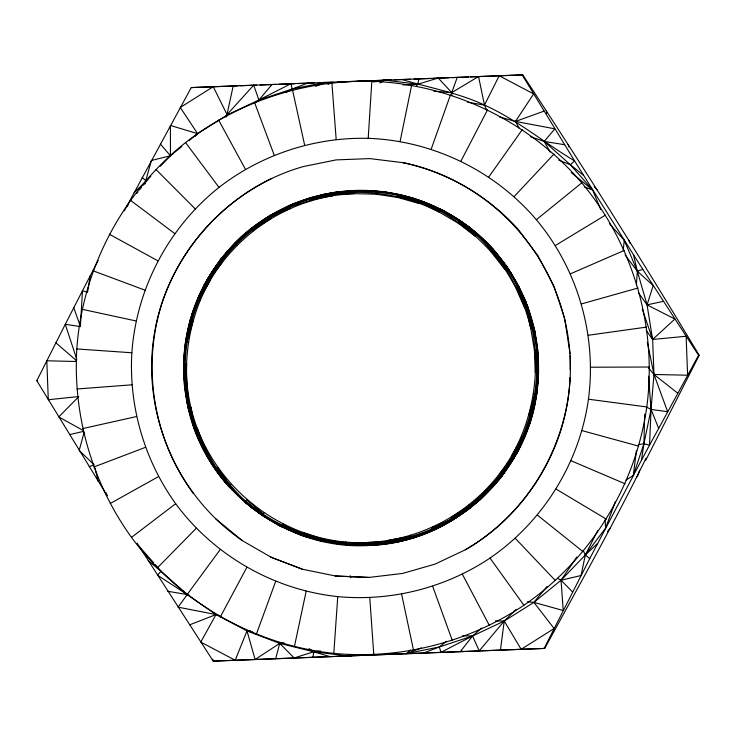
<?xml version="1.0" encoding="UTF-8"?>
<svg xmlns="http://www.w3.org/2000/svg" width="736" height="736" viewBox="0 0 736 736"><rect width="100%" height="100%" fill="white"/><g stroke="black" fill="none" stroke-linecap="round" stroke-linejoin="round"><path stroke-width="1.1" d="M184.708 355.332C186.484 313.527 205.546 273.093 234.94 243.542C266.018 211.609 310.325 195.592 354.292 193.66L354.356 190.468C406.097 188.342 457.985 210.238 492.678 248.676L493.451 249.596C513.259 271.888 527.307 299.009 534.078 328.054C538.872 349.057 539.746 370.76 537.041 392.122L536.627 394.579C525.605 476.68 450.828 543.738 367.954 545.532C285.126 550.142 205.482 488.952 188.103 407.946L187.625 405.527C183.328 385.259 182.528 364.412 185.27 343.878L185.555 341.421C190.164 311.981 202.05 283.848 220.082 260.112L220.874 259.146C254.481 215.593 309.433 188.352 364.651 190.974M261.961 514.584L252.328 508.374L228.74 486.404C183.779 436.439 175.131 360.971 200.496 299.819C223.293 245.732 274.574 205.335 332.506 195.868L332.111 192.722C372.986 186.493 416.502 193.632 451.674 215.823M536.544 345.267L534.676 330.473L527.712 306.664L518.714 286.249L518.273 286.451C543.564 339.508 540.785 404.763 511.64 455.777C485.815 500.084 440.018 531.705 389.427 540.132C284.078 559.25 182.39 470.663 186.677 363.722L183.614 363.648C185.27 319.102 203.587 275.365 234.94 243.542L234.692 243.239C286.874 189.667 373.814 175.232 440.34 209.53C507.96 242.19 547.878 320.648 536.397 394.551C525.513 468.777 464.085 531.19 389.997 543.085C323.766 553.895 252.807 524.575 215.243 468.63L217.451 467.056C267.38 549.544 387.844 570.556 463.956 512.1M320.28 540.206L306.875 536.921M570.041 377.577C567.502 447.939 526.268 514.482 465.511 549.709L465.327 549.709C534.124 510.333 576.224 430.542 569.756 351.541C562.764 260.056 493.184 181.084 403.264 162.73L403.448 162.73C447.525 172.371 487.95 195.84 518.19 229.328L518.006 229.328M570.216 369.877L570.188 355.755M644.662 414.23L643.936 443.725L641.433 460.248L589.775 558.56L544.125 648.425L213.228 661.121L137.062 543.159M345.607 544.98L345.764 541.806M124.329 210.873L191.259 87.575L522.155 74.879L574.549 160.853L633.53 254.84L637.33 271.188L647.054 304.86L652.63 339.462L653.973 374.477L651.056 409.409L649.529 445.179L641.433 460.248M184.368 362.204L183.752 374.808L184.322 379.353M537.436 384.109C535.265 417.33 521.815 449.291 502.053 475.888L501.308 476.854C483.129 499.9 459.595 518.733 432.483 530.168L431.314 527.638C469.182 514.979 497.941 483.451 518.19 450.874L522.624 440.303M537.657 379.528L537.933 373.796M538.384 364.633L537.694 354.366M105.92 492.66L107.235 495.751L36.8 380.696L65.292 324.291L80.417 326.591L82.45 290.821L98.219 260.424M368.202 138.34C432.483 140.594 494.684 170.706 536.351 219.705C577.696 269.026 596.951 335.423 588.45 399.206C579.49 462.916 543.085 521.686 490.01 558.054C445.519 587.862 391.064 601.652 337.75 596.602C273.774 589.858 213.826 555.478 175.674 503.691C144.348 460.212 128.69 406.244 131.864 352.756C136.362 288.567 168.581 227.406 218.997 187.413C261.298 154.578 314.658 137.025 368.202 138.34L371.827 81.3C452.079 84.116 529.736 121.707 581.753 182.868C633.356 244.435 657.395 327.327 646.778 406.953C635.6 486.487 590.152 559.857 523.894 605.259C468.354 642.464 400.375 659.677 333.813 653.375C253.957 644.966 179.106 602.039 131.486 537.39C92.377 483.12 72.827 415.739 76.802 348.965C82.414 268.842 122.627 192.482 185.564 142.563C238.381 101.568 304.989 79.654 371.827 81.3M333.813 653.375L337.75 596.602M636.382 284.878L637.33 271.188L624.248 240.249L609.362 223.615M324.116 538.522L323.564 541.65L302.11 535.569L278.337 525.145L270.636 520.177M215.777 518.871L241.84 540.252C176.318 495.034 141.33 412.51 154.312 333.969C167.026 255.659 226.9 188.195 303.278 166.575L336.131 159.896L369.812 158.599L403.448 162.73M193.292 493.58L193.476 493.58C153.005 439.134 141.22 365.608 162.628 301.236C180.982 247.866 220.883 202.952 271.74 178.471L271.556 178.471M184.037 374.79L183.761 363.648L185.702 341.449L190.274 319.608M229.614 487.278L229.623 487.324C183.568 437.552 171.598 360.962 198.637 299.009C224.195 237.277 287.371 193.439 354.237 191.608C421.066 188.618 487.6 226.78 517.61 286.782C549.065 345.902 542.368 422.464 501.115 475.226L502.053 475.888M201.489 444.296L196.779 435.114C183.853 398.838 180.743 357.622 192.179 320.188C205.942 270.526 243.009 227.939 290.196 207.359L289.46 205.436L310.39 197.736L332.111 192.722L354.246 190.9M398.516 541.328C359.656 548.053 317.234 544.824 282.891 523.995L281.584 526.847L262.32 515.623L244.61 502.072L245.548 500.866C301.732 549.709 387.762 557.244 451.582 518.926C482.071 498.677 508.686 470.93 522.459 436.614C533.83 409.308 538.688 379.684 536.489 350.18L537.712 350.06L538.568 372.352L536.627 394.579L531.438 416.272L531.907 416.392M310.39 197.736L310.62 198.83L332.267 194.295L354.292 193.66L376.179 194.194L376.574 191.02M623.263 250.111L624.248 240.249M209.705 276.451L220.883 259.1L234.692 243.239M626.005 480.028L633.254 475.576L636.438 450.57M500.434 650.072L504.243 621.046L516.267 609.316M312.975 657.23L313.72 651.783L308.991 648.591M90.243 275.752L87.538 292.275L82.45 290.821L65.292 324.291L76.802 359.389M213.228 661.121L544.741 648.425C579.122 585.359 614.505 522.459 646.079 458.105M226.476 116.969L233.202 85.928M400.071 141.579L411.617 85.348M597.733 530.647L585.313 554.972L581.063 575.515L561.044 580.235L533.885 602.37L504.243 621.046L472.567 635.978L440.974 652.317L439.309 646.972L446.485 641.286M648.526 376.197L651.056 409.409L643.936 443.725L633.254 475.576M294.409 646.558L306.185 591.137M278.374 524.98L306.866 537.151M376.179 194.194L397.826 197.478L398.627 194.35L419.971 200.615L439.99 210.165L440.597 209.153C466.974 222.842 490.36 242.494 506.819 267.37L507.233 267.131L518.714 286.249M190.348 321.503L185.343 343.887M190.854 319.268L192.124 313.674L197.009 302.045M523.517 438.187L530.178 422.326L536.838 392.113M416.429 86.084L417.754 84.217L419.005 78.77M185.555 341.421L191.277 319.921L190.624 319.728M531.438 416.272L530.72 416.079L536.627 394.579M275.678 658.674L279.726 643.384L284.16 642.951M84.125 432.216L79.203 450.45L94.144 464.812L89.185 466.67M185.702 341.449L186.217 341.532L192.179 320.188L191.277 319.921M535.808 394.468L534.943 394.34L528.715 415.518L529.773 415.812L535.808 394.468L536.397 394.551M186.217 341.532L187.027 341.66L193.218 320.482L192.179 320.188M639.566 470.267L637.781 475.576L636.474 477.416M431.176 149.233L450.45 94.898M451.812 95.606L451.757 92.616L457.268 77.326M256.33 634.322L275.678 581.339M527.482 601.79L533.885 602.37L563.224 610.521L561.044 580.235L585.313 554.972L605.544 528.163L615.351 501.612M198.784 297.813L204.12 285.126L207.846 279.34M144.845 184.147L151.358 160.485L170.439 155.765L181.82 146.482M262.32 515.623L263.976 512.974M522.155 74.879L522.772 74.879C583.446 167.164 642.326 260.627 699.2 355.304L645.711 460.322M439.99 210.165L439.042 212.005C399.703 191.71 353.17 187.119 310.445 198.15M197.68 298.568L208.233 278.999L221.619 261.354L220.082 260.112M460.92 161.138L487.582 109.756M524.05 437.267L513.792 457.001L500.333 474.646L499.459 473.984L513.038 456.578L523.36 436.991L524.501 437.432M198.012 298.733L198.637 299.009L208.932 279.422L222.474 262.016L221.619 261.354M220.331 616.906L246.845 567.382M699.2 355.304L698.593 355.304L649.529 445.179L643.936 443.725L638.296 444.691M415.306 199.079L443.808 211.02M198.637 299.009L199.493 299.386L210.294 280.223L207.662 278.622L220.349 260.342M523.36 436.991L522.459 436.614L511.64 455.777L514.519 457.378L501.713 475.658M492.071 487.002L501.418 476.9L514.464 456.66M515.706 454.728L518.19 450.874M519.184 128.165L515.467 121.44L533.646 93.914L499.21 75.744L484.481 105.092L486.735 109.958M398.286 195.472L419.437 201.94L439.042 212.005L457.967 223.026L459.862 220.377M572.617 592.029L561.044 580.235L576.785 557.06M488.713 177.072L522.275 129.646M220.874 260.774L207.791 278.714L204.12 285.126M187.1 594.633L220.23 549.544M126.601 206.945L128.625 204.268M136.721 193.54L138.064 191.756M139.417 189.962L141.441 187.284M142.793 185.5L150.862 176.134M607.375 531.732L610.07 528.163M460.331 651.581L472.567 635.978L481.703 628.01M228.74 486.404L230.994 484.279M546.968 586.537L533.885 602.37L554.125 628.526L521.18 649.29L504.243 621.046L495.484 620.871M504.243 621.046L479.228 650.872L472.567 635.978L462.558 635.784M272.09 84.419L258.906 100.022L255.125 102.608M530.702 136.786L544.235 141.422L554.88 128.837L515.467 121.44L499.302 116.886M245.548 500.866L246.578 499.661L263.368 513.884M195.325 136.224L197.588 133.63L227.231 114.954L258.906 100.022L291.005 83.683L292.164 89.028L286.194 92.294M477.572 233.928L475.355 236.339L457.967 223.026M224.692 117.217L253.708 85.128L258.906 100.022L292.164 89.028L307.952 83.03M485.098 490.516L487.122 492.458L501.418 476.9M220.883 259.1L232.567 246.477M237.24 241.426L241.914 236.376L254.693 226.67M490.516 488.686L480.396 499.624L467.608 509.33M514.022 196.724L553.877 154.183M160.255 166.354L170.439 155.765L170.412 125.479L197.588 133.63L188.83 140.769M157.292 567.962L196.346 528.181M78.044 397.357L58.742 416.962L83.435 430.597M134.072 192.584L146.16 181.028L142.204 177.44M589.775 558.56L585.313 554.972L597.614 543.416M558.698 160.126L570.372 164.754L574.549 160.853C544.143 142.775 516.948 119.637 484.481 105.092C458.132 92.681 429.447 87.961 401.828 79.424M398.47 194.773C434.341 203.522 466.284 224.508 490.949 251.721L493.451 249.596M472.567 635.978L439.309 646.972L406.401 653.632L410.614 650.09M536.351 219.705L581.753 182.868M214.378 467.231L211.122 462.502M131.486 537.39L175.674 503.691M257.434 224.59L266.561 217.654L289.46 205.436M432.17 529.515L452.373 520.131L470.865 507.628L470.065 506.727C441.122 529.598 404.616 543.021 367.752 544.392L367.954 545.532L383.87 543.518M253.166 230.883L251.519 228.712L269.726 215.869L289.57 205.832M506.819 267.37L504.482 268.944L490.949 251.721M470.543 507.288L452.051 519.653L431.756 528.641M251.924 229.273L270.388 217.074L290.628 208.362L290.196 207.359M379.969 82.975L384.44 80.086L417.754 84.217L438.251 78.044L451.757 92.616L478.538 76.516L484.481 105.092L467.627 102.24M252.503 230.028L271.188 218.445L269.67 215.703M470.065 506.727L469.458 505.972L450.745 517.555L452.511 520.297M203.467 449.751L206.181 448.279M555.275 245.576L605.36 215.17M110.179 503.525L158.608 476.56M307.225 199.438L294.087 203.504L266.616 217.819M459.135 221.324C483.929 238.068 501.851 261.547 515.761 287.721L518.273 286.451M408.508 538.605L428.214 532.496L455.575 518.181M511.06 273.498L517.675 285.586M465.511 549.709L435.031 564.116L402.638 573.436L368.994 577.429L335.312 576.012L368.994 577.429M289.828 206.485L269.726 215.869L251.519 228.712M492.568 248.722L507.233 267.131M570.409 273.829L624.257 250.433M315.569 86.351L325.073 82.368L328.817 84.401M189.557 624.882L216.016 614.56L219.236 615.627M423.724 652.97L439.309 646.972M406.401 653.632L421.443 647.901M93.794 467.029L145.48 447.322M515.467 121.44L544.079 111.118M534.483 330.492L525.532 300.886L532.873 328.302L534.078 328.054L537.712 350.06M625.085 254.996L637.33 271.188L642.795 269.33L698.593 355.304M320.436 650.946L313.72 651.783L294.161 657.956L279.726 643.384L246.992 630.908L216.016 614.56L187.238 594.578L157.43 575.147L161.11 571.246L155.186 564.53M315.983 196.724L323.647 194.35L330.473 193.485M406.318 539.276L398.654 541.65L391.828 542.515M262.494 515.274C231.996 494.353 208.969 463.266 197.349 428.232L194.47 429.336L187.625 405.527L186.19 394.146M581.468 303.913L638.066 287.997M228.841 486.275C210.809 463.018 195.077 436.899 191.093 407.229L188.103 407.946L184.469 385.94L183.614 363.648M310.62 198.83L310.868 199.75L332.267 194.295L354.255 192.565M69.524 434.654L83.352 431.397M532.873 328.302L530.849 328.771C524.216 299.938 510.904 273.415 492.807 250.093M82.634 428.591L136.546 416.539M663.412 301.346L647.054 304.86L638.655 293.066M411.608 537.85L389.868 542.542L367.696 543.435L367.65 542.34L389.703 541.705L411.378 537.17L411.792 538.264M323.665 194.672L332.102 192.915L354.237 191.608M292.164 89.028L325.073 82.368M327.4 82.809L332.966 82.68M410.927 653.632L413.126 653.191M411.378 537.17L411.084 536.25L389.427 540.132L390.071 543.278L367.816 545.1M373.299 82.009L384.44 80.086M588.23 335.248L646.512 327.115M332.746 193.2L335.018 192.915M338.431 192.482L354.356 190.468M387.283 543.085L389.556 542.8M184.469 385.94L187.514 385.618M78.844 396.538L48.291 399.731L46.8 360.796L76.369 361.496M517.61 286.782L526.102 307.216L530.849 328.771L534.419 350.382L536.489 350.18M250.268 630.596L246.992 630.908L235.207 660.256L200.772 642.086L216.016 614.56L178.057 607.163L187.238 594.578L189.308 595.571M76.94 388.985L131.974 384.808M402.997 84.98L417.754 84.217M260.121 85.008L275.779 84.41M279.174 84.281L295.026 83.683M298.466 83.554L314.373 82.947M318.725 82.782L333.022 82.23M337.585 82.055L352.424 81.494M356.997 81.319L371.836 80.748M375.259 80.61L391.239 80.003M394.662 79.865L410.596 79.249M413.982 79.12L429.704 78.513M433.044 78.384L448.84 77.768M452.281 77.639L468.298 77.013M470.58 76.921L522.772 74.879M237.737 85.845L191.259 87.575M239.973 85.762L256.772 85.128M590.576 367.218L649.437 367.025M538.2 256.33L553.987 286.23L564.595 318.246L570.06 353.648M36.8 380.696L37.407 380.696M302.303 569.195L270.811 557.17L302.303 569.195L335.496 576.012M544.125 648.425L544.741 648.425M534.419 350.382L535.256 372.278L538.568 372.352M648.508 367.862L653.973 374.477L687.617 375.204L686.127 336.269L652.63 339.462L646.272 330.519M354.274 190.514L376.482 191.443M345.58 544.557L367.871 545.486M374.955 191.48L379.537 191.7M381.828 191.811L385.259 191.986L397.55 194.782M339.333 544.125L328.1 541.981M342.764 544.3L347.346 544.52M357.65 545.026L367.954 545.532M76.802 348.965L131.864 352.756M433.881 91.301L451.757 92.616M388.958 80.086L391.184 80.362M347.125 655.362L351.56 655.914L349.361 655.261M252.623 632.022L246.992 630.908L255.107 659.484L279.726 643.384L313.72 651.783L347.042 655.914M588.45 399.206L646.778 406.953M646.631 407.174L651.056 409.409L667.644 411.709L653.973 374.477L647.34 342.277M533.352 394.1L534.943 394.34M187.027 341.66L188.591 341.9M550.16 152.159L544.235 141.422L564.604 144.716M167.808 591.284L187.238 594.578L161.11 571.246L148.212 560.722M82.23 309.313L136.215 320.997M405.38 196.558L415.435 198.849M461.592 651.075L463.809 651.59M398.066 196.411L419.437 201.94L439.539 211.03M323.711 540.528L302.275 534.87L281.998 525.835M581.891 430.578L638.6 446.126M529.773 415.812L530.72 416.079M397.826 197.478L418.894 203.44L420.072 200.431L440.34 209.53M313.72 651.783L329.857 656.576M323.592 541.227L302.275 534.87L282.412 524.97M323.886 539.589L303.048 532.56L302.11 535.569L281.713 526.47M584.32 186.935L592.59 189.934L600.723 209.539M93.122 270.811L144.946 290.15M521.447 436.181L522.459 436.614M571.044 460.745L625.048 483.773M199.493 299.386L200.496 299.819M109.259 234.195L157.872 260.82M557.566 578.303L561.044 580.235M241.656 540.252L270.995 557.17M556.103 489.1L606.4 519.174M453.597 217.065L456.486 218.932M459.374 220.791L469.973 227.626L480.065 236.983M266.782 517.693L268.704 518.935M458.583 222.116L476.422 235.134M245.024 501.51L262.862 514.676M500.333 474.646L501.115 475.226M130.336 200.192L174.754 233.579M653.973 374.477L677.755 393.19M459.568 220.726L477.002 234.49M244.692 501.924L252.476 508.098M469.706 227.902L477.406 234.076M537.363 515.099L583.004 551.632M544.235 141.422L570.372 164.754L583.473 175.278M571.21 172.528L592.59 189.934L570.372 164.754M55.881 342.81L76.636 360.769M637.33 271.188L653.218 285.55L647.054 304.86L674.894 319.038L652.63 339.462L642.252 309.019M484.27 240.874L492.678 248.676L511.382 273.341M236.845 245.484L234.94 243.542M155.94 169.446L195.261 208.95M515.182 538.228L555.321 580.511M594.154 186.576L597.117 189.934M138.883 546.066L153.704 562.847M160.319 143.971L170.439 155.765M468.768 505.117L469.458 505.972M215.795 468.225L229.209 485.907M217.847 471.794L229.623 487.324M216.559 467.682L229.816 485.346M518.862 230.23L538.384 256.33M492.154 250.654L505.393 268.318M185.564 142.563L218.997 187.413M490.01 558.054L523.894 605.259M493.258 249.725L506.202 267.775M197.588 133.63L180.292 107.474L213.238 86.71L227.231 114.954M633.53 254.84L642.795 269.33M212.695 659.217L213.845 661.121M218.638 120.078L245.493 169.4M462.328 574.172L489.33 625.388M519.248 288.641L525.532 300.886M206.724 454.498L210.919 462.659M516.736 287.224L526.102 307.216L531.916 328.523M205.215 448.776L195.868 428.784L190.035 407.477M204.387 449.218L195.095 429.079L189.124 407.698M583.4 550.804L585.313 554.972M203.789 449.549L194.617 429.263L188.462 407.854M515.761 287.721L524.593 307.768L527.712 306.664L533.6 328.146M628.765 240.249L630.08 243.34M651.056 409.409L658.637 428.306M254.527 102.405L274.234 155.25M432.667 586.288L452.309 640.504M73.775 307.694L80.417 326.591M568.137 144.633L568.854 146.749M187.625 405.527L193.044 423.062M193.724 425.252L196.779 435.114M410.762 535.201L411.084 536.25M350.152 575.635L350.805 577.834M310.868 199.75L311.172 200.799M94.944 468.078L98.155 481.16M292.514 89.912L304.667 145.24M401.608 594.145L413.54 650.32M185.619 389.602L185.904 391.874M546.462 111.145L546.636 113.39M331.872 82.828L336.186 139.564M369.766 597.604L373.778 654.635M535.514 350.272L536.866 372.315M367.696 543.435L367.752 544.392M185.104 363.685L186.438 385.728M184.276 363.667L185.509 385.82M605.13 519.644L605.544 528.163M183.761 363.648L184.828 385.894M537.225 350.106L537.749 372.333M538.145 361.21L538.338 372.352"/></g></svg>
